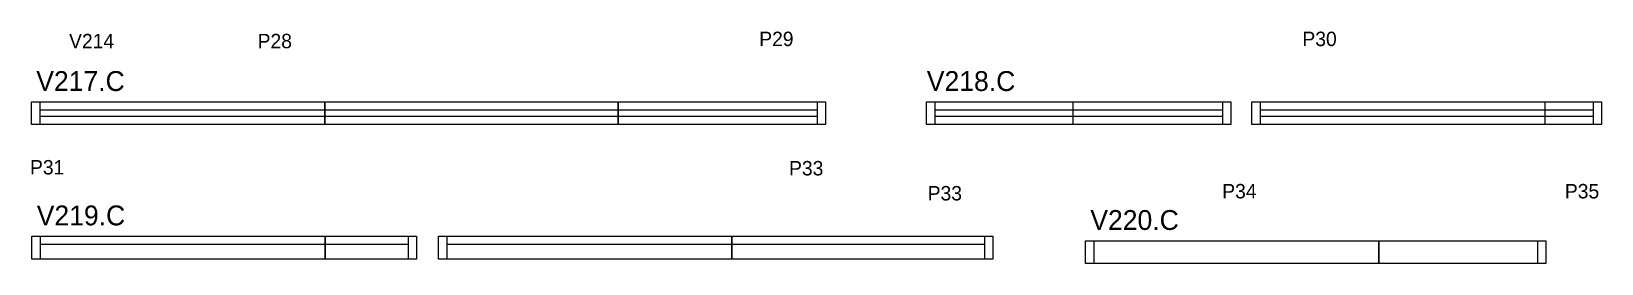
# Model space of a CAD drawing. Header units: metres. Extents: x 1680 to 2986, y 16242 to 16435.
import ezdxf

# ---------------------------------------------------------------- set-up
doc = ezdxf.new("R2010")
doc.units = ezdxf.units.M
for name, color, linetype in [('5', 7, 'Continuous'), ('NOMENCLATURA', 7, 'Continuous'), ('Painéis', 7, 'Continuous'), ('SARR_2.2x7', 7, 'Continuous')]:
    doc.layers.add(name, color=color, linetype=linetype)

msp = doc.modelspace()

# ---------------------------------------------------------------- linework, layer by layer
at = {"layer": 'Painéis', "color": 7, "lineweight": 25}
for p, q in [((2546.7, 16357.4), (2546.7, 16376.4)), ((2939.1, 16357.4), (2939.1, 16376.4))]:
    msp.add_line(p, q, dxfattribs=at)
for points in [[(1924.2, 16357.4), (1680.2, 16357.4), (1680.2, 16376.4), (1924.2, 16376.4)], [(2168.2, 16357.4), (1924.2, 16357.4), (1924.2, 16376.4), (2168.2, 16376.4)], [(2168.2, 16376.4), (2340.7, 16376.4), (2340.7, 16357.4), (2168.2, 16357.4)], [(2424.7, 16376.4), (2677.7, 16376.4), (2677.7, 16357.4), (2424.7, 16357.4)], [(2695.1, 16376.4), (2986.1, 16376.4), (2986.1, 16357.4), (2695.1, 16357.4)], [(1924.5, 16245.6), (1680.5, 16245.6), (1680.5, 16264.6), (1924.5, 16264.6)], [(1924.5, 16264.6), (2000.5, 16264.6), (2000.5, 16245.6), (1924.5, 16245.6)], [(2262.8, 16245.6), (2018.8, 16245.6), (2018.8, 16264.6), (2262.8, 16264.6)], [(2262.8, 16264.6), (2479.8, 16264.6), (2479.8, 16245.6), (2262.8, 16245.6)], [(2800.8, 16241.8), (2556.8, 16241.8), (2556.8, 16260.8), (2800.8, 16260.8)], [(2800.8, 16260.8), (2939.8, 16260.8), (2939.8, 16241.8), (2800.8, 16241.8)]]:
    msp.add_lwpolyline(points, close=True, dxfattribs=at)
at = {"layer": 'SARR_2.2x7', "color": 7, "lineweight": 25}
for p, q in [((1687.2, 16376.4), (1687.2, 16357.4)), ((1924.2, 16369.4), (1687.2, 16369.4)), ((1687.2, 16364.4), (1924.2, 16364.4)), ((2168.2, 16369.4), (1924.2, 16369.4)), ((1924.2, 16364.4), (2168.2, 16364.4)), ((2333.7, 16369.4), (2168.2, 16369.4)), ((2168.2, 16364.4), (2333.7, 16364.4)), ((2333.7, 16376.4), (2333.7, 16357.4)), ((2431.7, 16376.4), (2431.7, 16357.4)), ((2670.7, 16369.4), (2431.7, 16369.4)), ((2431.7, 16364.4), (2670.7, 16364.4)), ((2670.7, 16376.4), (2670.7, 16357.4)), ((2702.1, 16376.4), (2702.1, 16357.4)), ((2979.1, 16369.4), (2702.1, 16369.4)), ((2702.1, 16364.4), (2979.1, 16364.4)), ((2979.1, 16376.4), (2979.1, 16357.4)), ((1687.5, 16264.6), (1687.5, 16245.6)), ((1993.5, 16264.6), (1993.5, 16245.6)), ((2025.8, 16264.6), (2025.8, 16245.6)), ((2472.8, 16264.6), (2472.8, 16245.6)), ((2563.8, 16260.8), (2563.8, 16241.8)), ((2932.8, 16260.8), (2932.8, 16241.8)), ((1924.5, 16257.6), (1687.5, 16257.6)), ((1993.5, 16257.6), (1924.5, 16257.6)), ((2262.8, 16257.6), (2025.8, 16257.6)), ((2472.8, 16257.6), (2262.8, 16257.6))]:
    msp.add_line(p, q, dxfattribs=at)

# ---------------------------------------------------------------- texts
at = {"layer": '5', "color": 7, "lineweight": 25}
for s, p in [('V214', (1711.5, 16420.8)), ('P28', (1868.3, 16420.8)), ('P29', (2285.5, 16422.6)), ('P30', (2737.3, 16422.6)), ('P31', (1679, 16315.9)), ('P33', (2310.3, 16315.1)), ('P33', (2425.6, 16294.3)), ('P34', (2670.6, 16296)), ('P35', (2955.6, 16296))]:
    msp.add_text(s, height=12, dxfattribs=at).set_placement(p)
at = {"layer": 'NOMENCLATURA', "color": 7, "lineweight": 25}
for s, p in [('V217.C', (1684.2, 16385.3)), ('V218.C', (2424.9, 16385.3)), ('V219.C', (1684.6, 16273.6)), ('V220.C', (2560.9, 16269.8))]:
    msp.add_text(s, height=16.5, dxfattribs=at).set_placement(p)

doc.saveas('drawing.dxf')
